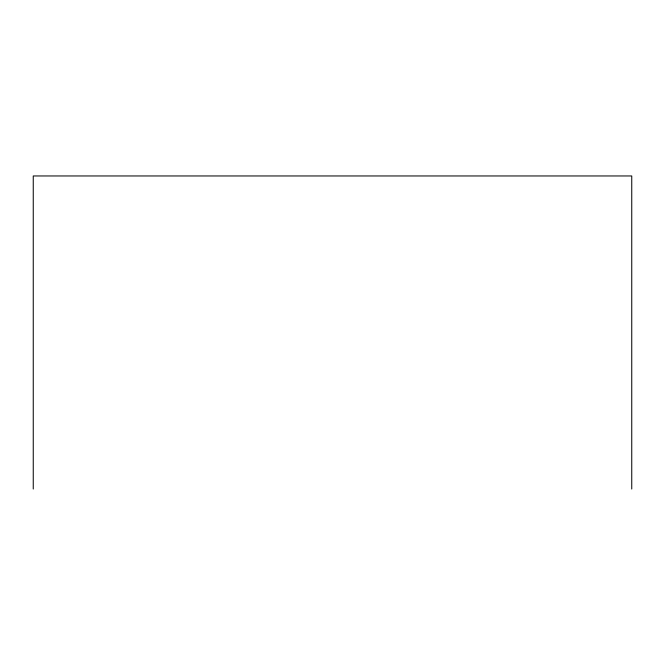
<?xml version="1.0" encoding="UTF-8"?>
<svg xmlns="http://www.w3.org/2000/svg" width="665" height="665" viewBox="0 0 665 665"><rect width="100%" height="100%" fill="white"/><g stroke="black" fill="none" stroke-linecap="round" stroke-linejoin="round"><path stroke-width="1" d="M631.75 489.041L631.75 175.959L33.25 175.959L33.25 489.041"/></g></svg>
